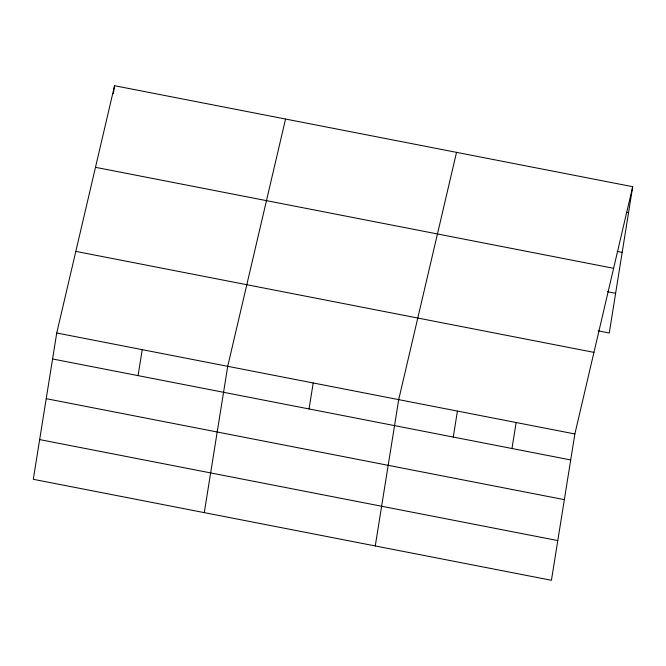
<?xml version="1.0" encoding="UTF-8"?>
<svg xmlns="http://www.w3.org/2000/svg" width="666" height="666" viewBox="0 0 666 666"><rect width="100%" height="100%" fill="white"/><g stroke="black" fill="none" stroke-linecap="round" stroke-linejoin="round"><path stroke-width="1" d="M56.735 332.992L33.3 479.304L551.431 580.286L574.866 433.966L632.7 186.696L114.569 85.714L56.735 332.992L574.866 433.966M113.287 93.706L114.569 85.714M138.07 375.632L142.224 349.65M204.279 512.629L227.722 366.317L285.556 119.039M309.049 408.957L313.211 382.975M375.266 545.953L398.701 399.633L456.535 152.364M453.263 437.062L457.425 411.08M511.988 448.501L516.142 422.527M632.7 186.696L609.265 333.008L598.126 330.835M626.515 212.279L628.538 212.67M617.116 251.398L622.177 252.381M95.488 167.316L613.611 268.298M607.525 291.716L615.625 293.298M75.824 251.39L593.947 352.372M52.572 358.966L570.704 459.948M46.212 398.676L564.343 499.658M39.66 439.593L557.792 540.576"/></g></svg>
